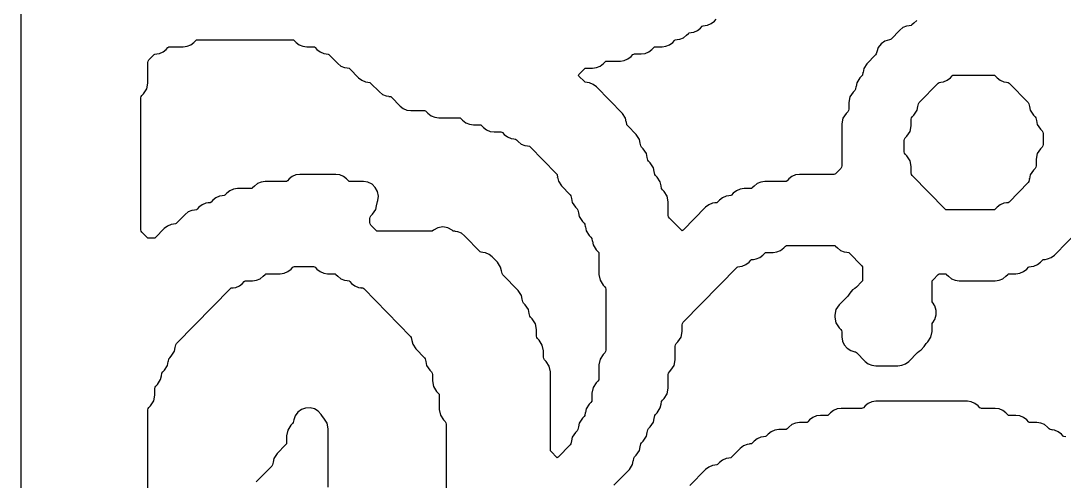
# Model space of a CAD drawing. Header units: millimetres. Extents: x 0 to 63, y 0 to 126.
# Drawn here: x 0 to 34.76, y 88.69 to 104.04 of the extents above; entities that cross this region are included whole.
import ezdxf

# ---------------------------------------------------------------- set-up
doc = ezdxf.new("R2010")
doc.units = ezdxf.units.MM
doc.layers.add('CUT', color=1, linetype='Continuous')

msp = doc.modelspace()

# ---------------------------------------------------------------- linework, layer by layer
at = {"layer": 'CUT'}
for points in [[(50.134, 0), (50.134, 3), (63.2679, 3), (63.2679, 123), (50.134, 123), (50.134, 126), (42.134, 126), (42.134, 123), (21.134, 123), (21.134, 126), (13.134, 126), (13.134, 123), (0, 123), (0, 3), (13.134, 3), (13.134, 0), (21.134, 0), (21.134, 3), (42.134, 3), (42.134, 0)], [(4.034, 101.5495), (4.0886, 101.6053), (4.1942, 101.7662), (4.2312, 101.955), (4.2312, 102.6476), (4.2401, 102.6926), (4.2652, 102.7309), (4.4393, 102.9087), (4.4643, 102.9283), (4.5286, 102.9369), (4.5284, 102.9385), (4.6146, 102.95), (4.7366, 103.0013), (4.8408, 103.0828), (4.9017, 103.145), (4.9268, 103.1646), (4.9582, 103.1688), (5.4085, 103.1688), (5.5396, 103.1863), (5.6616, 103.2376), (5.7658, 103.3191), (5.8267, 103.3813), (5.8517, 103.4009), (5.8832, 103.4051), (9.0542, 103.4051), (9.0857, 103.4009), (9.1107, 103.3813), (9.1716, 103.3191), (9.2758, 103.2376), (9.3978, 103.1863), (9.5289, 103.1688), (9.7479, 103.1688), (9.7794, 103.1646), (9.8044, 103.145), (9.8653, 103.0828), (9.9696, 103.0013), (10.0915, 102.95), (10.1777, 102.9385), (10.1775, 102.9369), (10.2419, 102.9283), (10.2669, 102.9087), (10.5591, 102.6102), (10.6633, 102.5287), (10.7853, 102.4774), (10.8715, 102.4659), (10.8712, 102.4643), (10.9356, 102.4557), (10.9606, 102.4362), (11.2528, 102.1376), (11.3571, 102.0561), (11.479, 102.0048), (11.5652, 101.9933), (11.565, 101.9917), (11.6294, 101.9831), (11.6544, 101.9636), (11.9466, 101.665), (12.0508, 101.5836), (12.1728, 101.5323), (12.2589, 101.5208), (12.2587, 101.5192), (12.3231, 101.5106), (12.3481, 101.491), (12.6403, 101.1925), (12.7445, 101.111), (12.8665, 101.0597), (12.9976, 101.0422), (13.4479, 101.0422), (13.4793, 101.038), (13.5044, 101.0185), (13.5653, 100.9562), (13.6695, 100.8747), (13.7915, 100.8234), (13.9226, 100.8059), (14.6041, 100.8059), (14.6356, 100.8017), (14.6606, 100.7822), (14.7215, 100.7199), (14.8258, 100.6384), (14.9477, 100.5871), (15.0789, 100.5696), (15.2979, 100.5696), (15.3293, 100.5654), (15.3543, 100.5459), (15.4153, 100.4836), (15.5195, 100.4021), (15.6415, 100.3508), (15.7726, 100.3333), (15.9916, 100.3333), (16.0231, 100.3291), (16.0481, 100.3096), (16.109, 100.2473), (16.2132, 100.1658), (16.3352, 100.1146), (16.4214, 100.103), (16.4212, 100.1014), (16.4856, 100.0928), (16.5106, 100.0733), (16.5715, 100.011), (16.6757, 99.9296), (16.7977, 99.8783), (16.8839, 99.8668), (16.8837, 99.8652), (16.948, 99.8566), (16.973, 99.837), (17.8408, 98.9503), (17.866, 98.912), (17.8841, 98.8194), (17.8872, 98.82), (17.9118, 98.6944), (18.0175, 98.5336), (18.3033, 98.2415), (18.3285, 98.2032), (18.3466, 98.1105), (18.3497, 98.1111), (18.3743, 97.9856), (18.4799, 97.8247), (18.5346, 97.7689), (18.5597, 97.7306), (18.5779, 97.638), (18.581, 97.6386), (18.6056, 97.513), (18.7112, 97.3521), (18.7658, 97.2963), (18.791, 97.258), (18.8091, 97.1654), (18.8122, 97.166), (18.8368, 97.0404), (18.9424, 96.8796), (18.9971, 96.8237), (19.0222, 96.7854), (19.0404, 96.6928), (19.0434, 96.6934), (19.0681, 96.5678), (19.1737, 96.407), (19.2283, 96.3512), (19.2535, 96.3129), (19.2623, 96.2679), (19.2623, 95.5753), (19.2993, 95.3864), (19.4049, 95.2255), (19.4596, 95.1697), (19.4847, 95.1314), (19.4935, 95.0865), (19.4935, 93.057), (19.4847, 93.012), (19.4596, 92.9737), (19.4049, 92.9179), (19.2993, 92.757), (19.2623, 92.5682), (19.2623, 92.1119), (19.2535, 92.0669), (19.2283, 92.0286), (19.1737, 91.9728), (19.0681, 91.8119), (19.031, 91.623), (19.031, 91.403), (19.0222, 91.358), (18.9971, 91.3197), (18.9424, 91.2639), (18.8368, 91.103), (18.8122, 90.9775), (18.8091, 90.9781), (18.791, 90.8855), (18.7658, 90.8471), (18.7112, 90.7913), (18.6056, 90.6305), (18.581, 90.5049), (18.5779, 90.5055), (18.5597, 90.4129), (18.5346, 90.3746), (18.4799, 90.3188), (18.3743, 90.1579), (18.3497, 90.0323), (18.3466, 90.0329), (18.3285, 89.9403), (18.3033, 89.902), (17.9027, 89.4926), (17.8748, 89.472), (17.8469, 89.4926), (17.6775, 89.6657), (17.6524, 89.704), (17.6436, 89.749), (17.6436, 92.3319), (17.6065, 92.5208), (17.5009, 92.6816), (17.4463, 92.7374), (17.4211, 92.7757), (17.4123, 92.8207), (17.4123, 93.0408), (17.3753, 93.2296), (17.2696, 93.3905), (17.215, 93.4463), (17.1899, 93.4846), (17.1811, 93.5296), (17.1811, 93.7496), (17.144, 93.9385), (17.0384, 94.0994), (16.9838, 94.1552), (16.9586, 94.1935), (16.9405, 94.2861), (16.9374, 94.2855), (16.9128, 94.4111), (16.8072, 94.5719), (16.7525, 94.6277), (16.7274, 94.666), (16.7092, 94.7587), (16.7062, 94.7581), (16.6815, 94.8836), (16.5759, 95.0445), (16.0588, 95.5729), (16.0336, 95.6112), (16.0155, 95.7038), (16.0124, 95.7032), (15.9878, 95.8288), (15.8822, 95.9896), (15.7094, 96.1662), (15.6052, 96.2477), (15.4832, 96.299), (15.397, 96.3105), (15.3972, 96.3121), (15.3329, 96.3207), (15.3078, 96.3402), (14.7844, 96.875), (14.6802, 96.9565), (14.5582, 97.0078), (14.472, 97.0193), (14.4723, 97.0209), (14.4079, 97.0295), (14.3672, 97.0613), (14.2221, 97.1401), (14.0592, 97.1674), (13.8964, 97.1401), (13.7513, 97.0613), (13.7106, 97.0295), (13.6791, 97.0253), (11.8956, 97.0253), (11.8642, 97.0295), (11.8391, 97.0491), (11.6651, 97.2269), (11.64, 97.2652), (11.6311, 97.3102), (11.6311, 97.4493), (11.64, 97.4943), (11.6651, 97.5326), (11.7197, 97.5884), (11.8254, 97.7493), (11.85, 97.8748), (11.853, 97.8742), (11.8806, 98.015), (11.894, 98.0442), (11.9123, 98.1962), (11.8837, 98.3466), (11.811, 98.4814), (11.701, 98.5878), (11.5638, 98.6559), (11.4126, 98.6793), (10.9706, 98.6793), (10.9392, 98.6835), (10.9142, 98.7031), (10.8532, 98.7653), (10.749, 98.8468), (10.627, 98.8981), (10.4959, 98.9156), (9.2977, 98.9156), (9.1666, 98.8981), (9.0446, 98.8468), (8.9404, 98.7653), (8.8794, 98.7031), (8.8544, 98.6835), (8.823, 98.6793), (8.1415, 98.6793), (8.0103, 98.6618), (7.8884, 98.6105), (7.7841, 98.529), (7.7232, 98.4668), (7.6982, 98.4472), (7.6667, 98.443), (7.2165, 98.443), (7.0853, 98.4255), (6.9634, 98.3742), (6.8591, 98.2928), (6.7982, 98.2305), (6.7732, 98.2109), (6.7088, 98.2024), (6.709, 98.2007), (6.6228, 98.1892), (6.5009, 98.138), (6.3966, 98.0565), (6.3357, 97.9942), (6.3107, 97.9747), (6.2463, 97.9661), (6.2465, 97.9645), (6.1603, 97.953), (6.0384, 97.9017), (5.9341, 97.8202), (5.8732, 97.7579), (5.8482, 97.7384), (5.7838, 97.7298), (5.784, 97.7282), (5.6979, 97.7167), (5.5759, 97.6654), (5.4717, 97.5839), (5.1795, 97.2853), (5.1545, 97.2658), (5.0901, 97.2572), (5.0903, 97.2556), (5.0041, 97.2441), (4.8822, 97.1928), (4.7779, 97.1113), (4.4857, 96.8128), (4.4607, 96.7932), (4.4293, 96.789), (4.2645, 96.789), (4.233, 96.7932), (4.208, 96.8128), (4.034, 96.9906), (4.0088, 97.0289), (4, 97.0739), (4, 101.4662), (4.0088, 101.5112)], [(30.6593, 101.9933), (30.7455, 102.0048), (30.8674, 102.0561), (30.9717, 102.1376), (31.0326, 102.1999), (31.0576, 102.2194), (31.0891, 102.2236), (32.4101, 102.2236), (32.4416, 102.2194), (32.4666, 102.1999), (32.5275, 102.1376), (32.6318, 102.0561), (32.7537, 102.0048), (32.8399, 101.9933), (32.8397, 101.9917), (32.9041, 101.9831), (32.9291, 101.9636), (33.5656, 101.3132), (33.5908, 101.2749), (33.6089, 101.1823), (33.612, 101.1829), (33.6366, 101.0573), (33.7422, 100.8964), (33.7968, 100.8406), (33.822, 100.8023), (33.8402, 100.7097), (33.8432, 100.7103), (33.8679, 100.5847), (33.9735, 100.4239), (34.0281, 100.368), (34.0532, 100.3297), (34.0621, 100.2848), (34.0621, 99.9093), (34.0532, 99.8644), (34.0281, 99.8261), (33.9735, 99.7702), (33.8679, 99.6094), (33.8308, 99.4205), (33.8308, 99.2005), (33.822, 99.1555), (33.7968, 99.1172), (33.7422, 99.0614), (33.6366, 98.9005), (33.612, 98.7749), (33.6089, 98.7755), (33.5908, 98.6829), (33.5656, 98.6446), (32.9291, 97.9942), (32.9041, 97.9747), (32.8397, 97.9661), (32.8399, 97.9645), (32.7537, 97.953), (32.6318, 97.9017), (32.5275, 97.8202), (32.4666, 97.7579), (32.4416, 97.7384), (32.4101, 97.7342), (30.8578, 97.7342), (30.8264, 97.7384), (30.8014, 97.7579), (29.7023, 98.8809), (29.6772, 98.9192), (29.6684, 98.9642), (29.6684, 99.1842), (29.6313, 99.3731), (29.5257, 99.534), (29.4711, 99.5898), (29.446, 99.6281), (29.4371, 99.673), (29.4371, 100.0485), (29.446, 100.0934), (29.4711, 100.1318), (29.5257, 100.1876), (29.6313, 100.3484), (29.6684, 100.5373), (29.6684, 100.7573), (29.6772, 100.8023), (29.7023, 100.8406), (29.757, 100.8964), (29.8626, 101.0573), (29.8872, 101.1829), (29.8903, 101.1823), (29.9084, 101.2749), (29.9336, 101.3132), (30.5701, 101.9636), (30.5951, 101.9831), (30.6595, 101.9917)]]:
    msp.add_lwpolyline(points, close=True, dxfattribs=at)
for points in [[(29.8568, 104.0451), (29.7526, 103.9636), (29.6916, 103.9014), (29.6666, 103.8818), (29.6022, 103.8732), (29.6024, 103.8716), (29.5163, 103.8601), (29.3943, 103.8088), (29.2901, 103.7274), (28.9979, 103.4288), (28.9729, 103.4093), (28.9415, 103.4051), (28.7929, 103.361), (28.665, 103.2736), (28.57, 103.1513), (28.517, 103.0057), (28.5033, 102.9361), (28.4782, 102.8978), (28.1923, 102.6057), (28.0867, 102.4448), (28.0621, 102.3193), (28.059, 102.3199), (28.0408, 102.2272), (28.0157, 102.1889), (27.9611, 102.1331), (27.8554, 101.9722), (27.8308, 101.8467), (27.8278, 101.8473), (27.8096, 101.7547), (27.7844, 101.7163), (27.7298, 101.6605), (27.6242, 101.4997), (27.5872, 101.3108), (27.5872, 101.0908), (27.5783, 101.0458), (27.5532, 101.0075), (27.4986, 100.9517), (27.3929, 100.7908), (27.3559, 100.602), (27.3559, 99.2005), (27.3471, 99.1555), (27.3219, 99.1172), (27.1479, 98.9394), (27.1229, 98.9198), (27.0914, 98.9156), (25.9475, 98.9156), (25.8163, 98.8981), (25.6944, 98.8468), (25.5901, 98.7653), (25.5292, 98.7031), (25.5042, 98.6835), (25.4727, 98.6793), (24.7912, 98.6793), (24.6601, 98.6618), (24.5381, 98.6105), (24.4339, 98.529), (24.3729, 98.4668), (24.3479, 98.4472), (24.3165, 98.443), (24.0975, 98.443), (23.9663, 98.4255), (23.8444, 98.3742), (23.7401, 98.2928), (23.6792, 98.2305), (23.6542, 98.2109), (23.5898, 98.2024), (23.59, 98.2007), (23.5038, 98.1892), (23.3819, 98.138), (23.2776, 98.0565), (23.2167, 97.9942), (23.1917, 97.9747), (23.1273, 97.9661), (23.1275, 97.9645), (23.0414, 97.953), (22.9194, 97.9017), (22.8152, 97.8202), (22.0651, 97.0538), (22.0372, 97.0332), (22.0093, 97.0538), (21.6087, 97.4632), (21.5836, 97.5015), (21.5747, 97.5465), (21.5747, 98.0028), (21.5377, 98.1916), (21.4321, 98.3525), (21.3775, 98.4083), (21.3523, 98.4466), (21.3342, 98.5393), (21.3311, 98.5387), (21.3065, 98.6642), (21.2008, 98.8251), (21.1462, 98.8809), (21.1211, 98.9192), (21.1029, 99.0118), (21.0998, 99.0112), (21.0752, 99.1368), (20.9696, 99.2977), (20.915, 99.3535), (20.8898, 99.3918), (20.8717, 99.4844), (20.8686, 99.4838), (20.844, 99.6094), (20.7383, 99.7702), (20.6837, 99.8261), (20.6586, 99.8644), (20.6404, 99.957), (20.6373, 99.9564), (20.6127, 100.0819), (20.5071, 100.2428), (20.2212, 100.5349), (20.1961, 100.5732), (20.1779, 100.6658), (20.1749, 100.6652), (20.1502, 100.7908), (20.0446, 100.9517), (19.1781, 101.8371), (19.0739, 101.9185), (18.9519, 101.9698), (18.8657, 101.9813), (18.8659, 101.9829), (18.8016, 101.9915), (18.7765, 102.0111), (18.5957, 102.1959), (18.5759, 102.2236), (18.5957, 102.2514), (18.7765, 102.4362), (18.8016, 102.4557), (18.833, 102.4599), (19.052, 102.4599), (19.1832, 102.4774), (19.3051, 102.5287), (19.4094, 102.6102), (19.4703, 102.6725), (19.4953, 102.692), (19.5267, 102.6962), (19.977, 102.6962), (20.1081, 102.7137), (20.2301, 102.765), (20.3343, 102.8465), (20.3953, 102.9087), (20.4203, 102.9283), (20.4517, 102.9325), (20.6707, 102.9325), (20.8019, 102.95), (20.9238, 103.0013), (21.0281, 103.0828), (21.089, 103.145), (21.114, 103.1646), (21.1455, 103.1688), (21.3645, 103.1688), (21.4956, 103.1863), (21.6176, 103.2376), (21.7218, 103.3191), (21.7828, 103.3813), (21.8078, 103.4009), (21.8721, 103.4095), (21.8719, 103.4111), (21.9581, 103.4226), (22.0801, 103.4739), (22.1843, 103.5553), (22.2452, 103.6176), (22.2703, 103.6372), (22.3346, 103.6457), (22.3344, 103.6474), (22.4206, 103.6589), (22.5426, 103.7101), (22.6468, 103.7916), (22.7077, 103.8539), (22.7327, 103.8734), (22.7971, 103.882), (22.7969, 103.8836), (22.8831, 103.8951), (23.0051, 103.9464), (23.1093, 104.0279), (23.1702, 104.0902)], [(19.7587, 88.5537), (20.2759, 89.0821), (20.3815, 89.243), (20.4061, 89.3685), (20.4092, 89.3679), (20.4273, 89.4605), (20.4525, 89.4988), (20.5071, 89.5547), (20.6127, 89.7155), (20.6373, 89.8411), (20.6404, 89.8405), (20.6586, 89.9331), (20.6837, 89.9714), (20.7383, 90.0272), (20.844, 90.1881), (20.8686, 90.3137), (20.8717, 90.3131), (20.8898, 90.4057), (20.915, 90.444), (20.9696, 90.4998), (21.0752, 90.6607), (21.0998, 90.7862), (21.1029, 90.7856), (21.1211, 90.8783), (21.1462, 90.9166), (21.2008, 90.9724), (21.3065, 91.1333), (21.3311, 91.2588), (21.3342, 91.2582), (21.3523, 91.3508), (21.3775, 91.3891), (21.4321, 91.445), (21.5377, 91.6058), (21.5747, 91.7947), (21.5747, 92.251), (21.5836, 92.296), (21.6087, 92.3343), (21.6633, 92.3901), (21.769, 92.551), (21.806, 92.7398), (21.806, 93.1962), (21.8148, 93.2411), (21.84, 93.2794), (21.8946, 93.3352), (22.0002, 93.4961), (22.0372, 93.685), (22.0372, 93.905), (22.0461, 93.95), (22.0712, 93.9883), (23.864, 95.8201), (23.889, 95.8397), (23.9534, 95.8483), (23.9532, 95.8499), (24.0393, 95.8614), (24.1613, 95.9127), (24.2655, 95.9942), (24.3265, 96.0564), (24.3515, 96.076), (24.4159, 96.0846), (24.4156, 96.0862), (24.5018, 96.0977), (24.6238, 96.149), (24.728, 96.2304), (24.789, 96.2927), (24.814, 96.3123), (24.8454, 96.3165), (25.0644, 96.3165), (25.1956, 96.334), (25.3175, 96.3853), (25.4218, 96.4667), (25.4827, 96.529), (25.5077, 96.5485), (25.5392, 96.5527), (27.0914, 96.5527), (27.1229, 96.5485), (27.1479, 96.529), (27.2088, 96.4667), (27.3131, 96.3853), (27.435, 96.334), (27.5212, 96.3225), (27.521, 96.3209), (27.5854, 96.3123), (27.6104, 96.2927), (28.0157, 95.8786), (28.0408, 95.8403), (28.0497, 95.7953), (28.0497, 95.4199), (28.0408, 95.3749), (28.0157, 95.3366), (27.8416, 95.1588), (27.7877, 95.1166), (27.7167, 95.0734), (27.6185, 94.9635), (27.5532, 94.864), (27.2673, 94.5719), (27.1617, 94.4111), (27.1247, 94.2222), (27.1247, 94.1575), (27.1617, 93.9687), (27.2673, 93.8078), (27.3219, 93.752), (27.3471, 93.7137), (27.3559, 93.6687), (27.3559, 93.5034), (27.3765, 93.3616), (27.4364, 93.2314), (27.5308, 93.1236), (27.6519, 93.047), (27.7898, 93.0078), (27.8166, 93.0042), (27.8416, 92.9847), (28.1338, 92.6861), (28.2381, 92.6047), (28.36, 92.5534), (28.4912, 92.5359), (29.2269, 92.5359), (29.358, 92.5534), (29.48, 92.6047), (29.5842, 92.6861), (29.8764, 92.9847), (29.9303, 93.0269), (30.0014, 93.07), (30.0995, 93.18), (30.1648, 93.2794), (30.2195, 93.3352), (30.3251, 93.4961), (30.3621, 93.685), (30.3621, 93.905), (30.3709, 93.95), (30.4227, 94.0289), (30.4189, 94.0314), (30.4563, 94.0839), (30.5034, 94.2309), (30.5034, 94.3852), (30.4563, 94.5321), (30.4189, 94.5846), (30.4227, 94.5871), (30.3709, 94.666), (30.3621, 94.711), (30.3621, 95.3227), (30.3709, 95.3677), (30.3961, 95.406), (30.5701, 95.5839), (30.5951, 95.6034), (30.6266, 95.6076), (30.7914, 95.6076), (30.8228, 95.6034), (30.8478, 95.5839), (30.9088, 95.5216), (31.013, 95.4401), (31.135, 95.3888), (31.2661, 95.3713), (32.4643, 95.3713), (32.5955, 95.3888), (32.7174, 95.4401), (32.8217, 95.5216), (32.8826, 95.5839), (32.9076, 95.6034), (32.9391, 95.6076), (33.1581, 95.6076), (33.2892, 95.6251), (33.4112, 95.6764), (33.5154, 95.7579), (33.5763, 95.8201), (33.6013, 95.8397), (33.6657, 95.8483), (33.6655, 95.8499), (33.7517, 95.8614), (33.8737, 95.9127), (33.9779, 95.9942), (34.0388, 96.0564), (34.0638, 96.076), (34.1282, 96.0846), (34.128, 96.0862), (34.2142, 96.0977), (34.3361, 96.149), (34.4404, 96.2304), (35.3069, 97.1158)], [(4.2312, 84.0781), (4.2312, 91.0696), (4.2401, 91.1145), (4.2652, 91.1529), (4.3198, 91.2087), (4.4255, 91.3695), (4.4625, 91.5584), (4.4625, 91.7784), (4.4713, 91.8234), (4.4965, 91.8617), (4.5511, 91.9175), (4.6567, 92.0784), (4.6813, 92.204), (4.6844, 92.2034), (4.7026, 92.296), (4.7277, 92.3343), (4.7823, 92.3901), (4.888, 92.551), (4.9126, 92.6765), (4.9156, 92.6759), (4.9338, 92.7686), (4.959, 92.8069), (5.0136, 92.8627), (5.1192, 93.0235), (5.1438, 93.1491), (5.1469, 93.1485), (5.1651, 93.2411), (5.1902, 93.2794), (6.983, 95.1113), (7.008, 95.1308), (7.0724, 95.1394), (7.0721, 95.141), (7.1583, 95.1525), (7.2803, 95.2038), (7.3845, 95.2853), (7.4455, 95.3476), (7.4705, 95.3671), (7.5019, 95.3713), (7.7209, 95.3713), (7.8521, 95.3888), (7.974, 95.4401), (8.0783, 95.5216), (8.1392, 95.5839), (8.1642, 95.6034), (8.1957, 95.6076), (8.6459, 95.6076), (8.7771, 95.6251), (8.899, 95.6764), (9.0033, 95.7579), (9.0642, 95.8201), (9.0892, 95.8397), (9.1206, 95.8439), (9.7479, 95.8439), (9.7794, 95.8397), (9.8044, 95.8201), (9.8653, 95.7579), (9.9696, 95.6764), (10.0915, 95.6251), (10.2227, 95.6076), (10.4417, 95.6076), (10.4731, 95.6034), (10.4981, 95.5839), (10.5591, 95.5216), (10.6633, 95.4401), (10.7853, 95.3888), (10.8715, 95.3773), (10.8712, 95.3757), (10.9356, 95.3671), (10.9606, 95.3476), (11.0216, 95.2853), (11.1258, 95.2038), (11.2478, 95.1525), (11.334, 95.141), (11.3337, 95.1394), (11.3981, 95.1308), (11.4231, 95.1113), (12.9847, 93.5157), (13.0098, 93.4774), (13.028, 93.3848), (13.031, 93.3854), (13.0557, 93.2598), (13.1613, 93.099), (13.4471, 92.8069), (13.4723, 92.7686), (13.4905, 92.6759), (13.4935, 92.6765), (13.5181, 92.551), (13.6238, 92.3901), (13.6784, 92.3343), (13.7035, 92.296), (13.7124, 92.251), (13.7124, 92.031), (13.7494, 91.8421), (13.855, 91.6812), (13.9096, 91.6254), (13.9348, 91.5871), (13.9436, 91.5422), (13.9436, 91.0858), (13.9806, 90.897), (14.0863, 90.7361), (14.1409, 90.6803), (14.166, 90.642), (14.1749, 90.597), (14.1749, 88.095)], [(10.2437, 88.4867), (10.2437, 90.4416), (10.2066, 90.6305), (10.101, 90.7913), (10.0464, 90.8471), (10.0038, 90.912), (9.9056, 91.0219), (9.7797, 91.0985), (9.6369, 91.1349), (9.4896, 91.1282), (9.3508, 91.0788), (9.2323, 90.9911), (9.1446, 90.8727), (9.0952, 90.7338), (9.0786, 90.6492), (9.0535, 90.6109), (8.9988, 90.555), (8.8932, 90.3942), (8.8562, 90.2053), (8.8562, 89.9853), (8.8474, 89.9403), (8.8222, 89.902), (8.5363, 89.6099), (8.4307, 89.449), (8.4061, 89.3235), (8.403, 89.3241), (8.3849, 89.2314), (8.3597, 89.1931), (7.8426, 88.6648)], [(34.822, 90.1686), (34.7576, 90.1772), (34.7326, 90.1967), (34.6716, 90.259), (34.5674, 90.3405), (34.4454, 90.3918), (34.3593, 90.4033), (34.3595, 90.4049), (34.2951, 90.4135), (34.2701, 90.433), (34.2091, 90.4953), (34.1049, 90.5768), (33.9829, 90.6281), (33.8518, 90.6456), (33.6328, 90.6456), (33.6013, 90.6498), (33.5763, 90.6693), (33.5154, 90.7316), (33.4112, 90.8131), (33.2892, 90.8644), (33.1581, 90.8819), (32.9391, 90.8819), (32.9076, 90.8861), (32.8826, 90.9056), (32.8217, 90.9679), (32.7174, 91.0493), (32.5955, 91.1006), (32.4643, 91.1181), (32.0141, 91.1181), (31.9826, 91.1223), (31.9576, 91.1419), (31.8967, 91.2042), (31.7924, 91.2856), (31.6705, 91.3369), (31.5393, 91.3544), (28.4912, 91.3544), (28.36, 91.3369), (28.2381, 91.2856), (28.1338, 91.2042), (28.0729, 91.1419), (28.0479, 91.1223), (28.0164, 91.1181), (27.3349, 91.1181), (27.2038, 91.1006), (27.0818, 91.0493), (26.9776, 90.9679), (26.9167, 90.9056), (26.8917, 90.8861), (26.8602, 90.8819), (26.6412, 90.8819), (26.5101, 90.8644), (26.3881, 90.8131), (26.2839, 90.7316), (26.2229, 90.6693), (26.1979, 90.6498), (26.1665, 90.6456), (25.9475, 90.6456), (25.8163, 90.6281), (25.6944, 90.5768), (25.5901, 90.4953), (25.5292, 90.433), (25.5042, 90.4135), (25.4727, 90.4093), (25.2537, 90.4093), (25.1226, 90.3918), (25.0006, 90.3405), (24.8964, 90.259), (24.8354, 90.1967), (24.8104, 90.1772), (24.746, 90.1686), (24.7463, 90.167), (24.6601, 90.1555), (24.5381, 90.1042), (24.4339, 90.0227), (24.3729, 89.9605), (24.3479, 89.9409), (24.2836, 89.9323), (24.2838, 89.9307), (24.1976, 89.9192), (24.0756, 89.8679), (23.9714, 89.7864), (23.6792, 89.4879), (23.6542, 89.4683), (23.5898, 89.4597), (23.59, 89.4581), (23.5038, 89.4466), (23.3819, 89.3953), (23.2776, 89.3139), (23.2167, 89.2516), (23.1917, 89.232), (23.1273, 89.2235), (23.1275, 89.2218), (23.0414, 89.2103), (22.9194, 89.1591), (22.8152, 89.0776), (22.2917, 88.5427)]]:
    msp.add_lwpolyline(points, dxfattribs=at)

doc.saveas('drawing.dxf')
